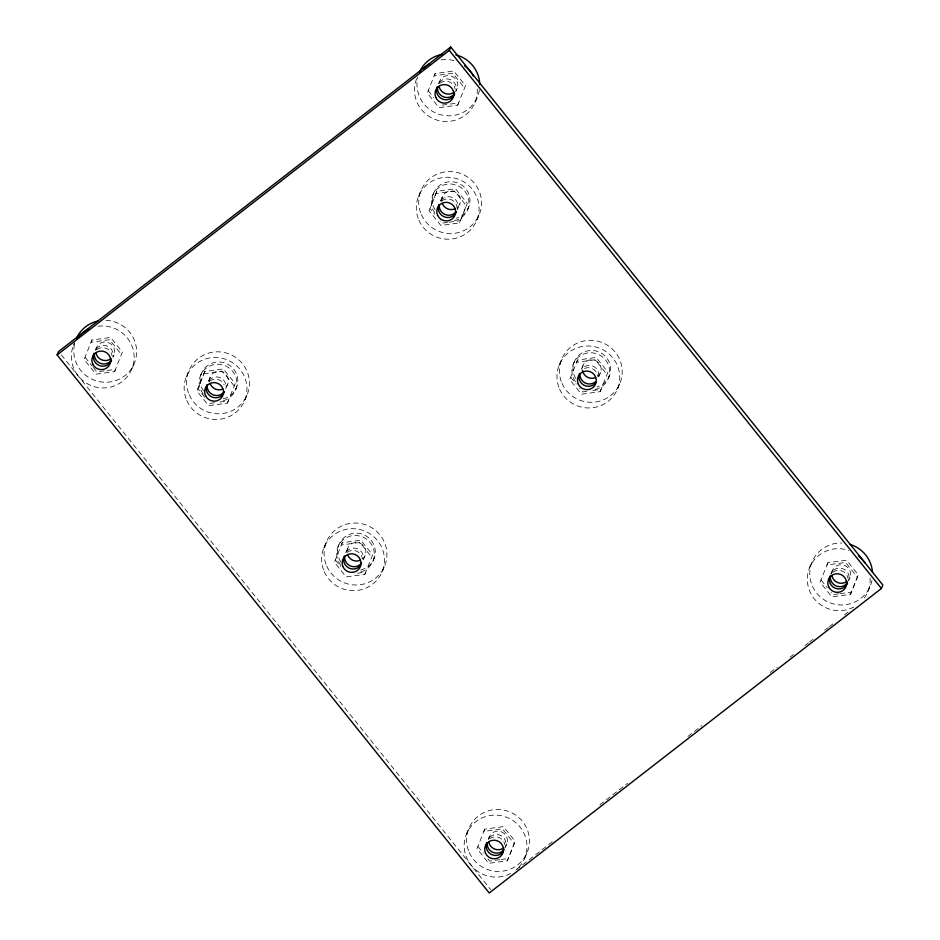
<?xml version="1.0" encoding="UTF-8"?>
<svg xmlns="http://www.w3.org/2000/svg" width="940" height="940" viewBox="0 0 940 940"><rect width="100%" height="100%" fill="white"/><g stroke="black" fill="none" stroke-linecap="round" stroke-linejoin="round"><path stroke-width="0.7" stroke-dasharray="4.7 3.53" d="M114.539 371.617L122.365 352.124L110.579 337.448L91.956 339.998L84.13 359.491L95.915 374.167L114.539 371.617L115.514 369.349L105.492 370.724M227.351 403.154L235.176 383.661L223.391 368.985L204.755 371.535L196.93 391.028L208.715 405.704L227.351 403.154L228.326 400.887L216.858 402.461M204.755 371.535L197.917 388.761L206.072 398.924M457.686 105.163L465.512 85.669L453.726 70.994L435.091 73.555L427.277 93.048L439.062 107.712L457.686 105.163L458.661 102.895L440.038 105.456M435.902 193.558L429.063 210.783L440.848 225.459L459.472 222.909L467.298 203.416L455.512 188.74L436.889 191.29L435.902 193.558L454.537 190.996L466.322 205.672L459.472 222.909M436.889 191.29L430.038 208.516L434.574 214.155M364.838 574.364L372.651 554.87L360.878 540.195L342.242 542.744L334.417 562.238L346.202 576.913L364.838 574.364L365.813 572.096L354.345 573.659M600.131 391.651L607.957 372.158L596.172 357.482L577.548 360.032L569.722 379.525L581.508 394.201L600.131 391.651L601.118 389.383L592.517 390.558M484.77 829.174L476.944 848.667L488.73 863.331L507.353 860.782L515.179 841.288L503.394 826.613L484.77 829.174L483.783 831.43L502.418 828.88L514.204 843.556L507.353 860.782M827.917 562.719L820.091 582.212L831.877 596.888L850.5 594.327L858.326 574.834L846.541 560.17L827.917 562.719L826.93 564.987L845.565 562.426L857.351 577.101L850.5 594.327M73.484 345.274L74.472 343.018M91.956 339.998L90.969 342.266L109.592 339.716L121.377 354.392M95.445 350.044L96.421 347.777M113 357.047L113.987 354.779M132.023 368.609L134.467 362.946M186.296 376.811L188.752 371.147M200.455 375.812L201.43 373.544M208.257 381.581L210.219 377.046M225.812 388.572L227.774 384.049M235.576 389.806L236.551 387.538M244.823 400.146L247.279 394.471M435.091 73.555L434.115 75.811L452.739 73.261L464.524 87.937M438.592 83.59L439.568 81.322M455.665 91.721L457.134 88.325M418.429 196.566L420.873 190.902M432.588 195.567L433.563 193.299M475.17 102.154L477.614 96.491M442.341 196.801L439.897 202.464A9.447 9.271 23.4 0 1 452.093 197.353A9.447 9.271 23.4 0 1 457.451 209.467L459.907 203.792M467.697 209.561L468.684 207.293M323.783 548.02L326.239 542.356M476.956 219.889L479.412 214.226M337.942 547.021L338.917 544.754M342.242 542.744L341.267 545.012L359.891 542.462L371.676 557.138M347.706 548.255L345.25 553.918A9.447 9.271 23.4 0 1 363.392 558.572M363.298 559.782L365.261 555.258M373.062 561.015L374.038 558.748M382.31 571.356L384.765 565.68M559.089 365.308L561.533 359.644M573.247 364.309L574.222 362.041M577.548 360.032L576.561 362.299L595.196 359.75L606.982 374.426M581.531 368.938L583 365.543M600.566 372.546L598.11 378.209A9.447 9.271 23.4 0 0 581.731 369.103M608.356 378.303L609.343 376.047M617.615 388.643L620.059 382.98M466.311 834.45L468.755 828.775M488.26 839.209L489.247 836.941M506.801 843.944L505.332 847.34A9.447 9.271 23.4 0 0 488.953 838.233M524.837 857.774L527.281 852.11M809.457 567.995L811.902 562.332M832.394 570.486L830.913 573.894A9.447 9.271 23.4 0 1 843.121 568.782A9.447 9.271 23.4 0 1 848.479 580.885L849.948 577.489M867.984 591.319L870.428 585.655M552.309 841.758L515.214 870.569A31.502 30.891 23.4 0 0 517.27 868.818M599.837 804.852L627.661 783.255M687.939 736.443L701.851 725.645M770.248 672.535L777.204 667.13M789.964 657.225L793.442 654.522M805.028 645.522L808.506 642.819M809.669 641.926L813.147 639.224M824.744 630.223L828.222 627.52M829.374 626.616L832.852 623.925M844.449 614.913L847.927 612.222M447.558 222.404L441.823 223.191L440.014 220.935M448.991 222.204L460.459 220.642M104.058 370.924L96.891 371.899L93.26 367.387M203.78 373.803L222.404 371.253L234.189 385.929M209.702 403.436L215.436 402.649M586.783 391.346L582.483 391.933L579.769 388.549M838.586 593.833L832.852 594.62L831.042 592.365M840.019 593.634L851.487 592.071M499.739 859.701L489.705 861.075L486.99 857.68M501.173 859.501L508.34 858.514M428.252 90.781L433.693 97.549M821.067 579.945L827.411 587.841M570.697 377.257L576.138 384.037M335.404 559.97L340.844 566.738M85.105 357.235L92.355 366.259M477.92 846.4L483.36 853.168M61.276 354.85L490.704 889.604M575.491 381.734L573.541 378.538A18.906 18.541 23.4 0 1 592.87 352.853L597.64 354.086A18.906 18.541 23.4 0 1 594.856 389.524M434.832 212.981L432.882 209.796A18.906 18.541 23.4 0 1 452.211 184.111L456.981 185.333A18.906 18.541 23.4 0 1 454.196 220.771M340.797 565.434L338.247 561.251A18.906 18.541 23.4 0 1 357.564 535.565L362.346 536.787A18.906 18.541 23.4 0 1 358.352 572.437M203.31 394.236L200.761 390.041A18.906 18.541 23.4 0 1 220.078 364.356L224.86 365.589A18.906 18.541 23.4 0 1 220.865 401.227M510.655 873.507A31.502 30.891 23.4 0 1 464.254 848.115A31.502 30.891 23.4 0 1 506.12 817.072A31.502 30.891 23.4 0 1 518.245 867.879M853.802 607.052A31.502 30.891 23.4 0 1 807.425 581.884A31.502 30.891 23.4 0 1 848.843 550.464M870.064 578.088A31.502 30.891 23.4 0 1 864.036 598.357M97.995 326.251A31.502 30.891 23.4 0 1 134.126 358.986A31.502 30.891 23.4 0 1 94.823 386.822A31.502 30.891 23.4 0 1 74.589 342.83M477.238 88.924A31.502 30.891 23.4 0 1 441.107 121.049A31.502 30.891 23.4 0 1 416.632 78.831M441.142 59.796A31.502 30.891 23.4 0 1 454.725 60.877M871.968 580.485A31.502 30.891 23.4 0 1 836.823 604.62A31.502 30.891 23.4 0 1 809.857 571.05A31.502 30.891 23.4 0 1 841.888 543.026M831.806 572.836A9.447 9.271 23.4 0 1 844.59 565.375A9.447 9.271 23.4 0 1 848.761 579.604M832.828 572.319A9.447 9.271 23.4 0 1 848.033 578.382M488.659 839.291A9.447 9.271 23.4 0 1 501.443 831.83A9.447 9.271 23.4 0 1 505.614 846.059M489.681 838.774A9.447 9.271 23.4 0 1 504.886 844.837M96.138 349.069A9.447 9.271 23.4 0 1 113.106 355.825M105.926 320.305A31.502 30.891 23.4 0 1 136.476 354.674A31.502 30.891 23.4 0 1 99.946 381.757A31.502 30.891 23.4 0 1 74.707 343.464M95.845 350.127A9.447 9.271 23.4 0 1 108.629 342.665A9.447 9.271 23.4 0 1 112.8 356.883M96.867 349.61A9.447 9.271 23.4 0 1 112.072 355.673M439.286 82.614A9.447 9.271 23.4 0 1 456.253 89.371M479.388 89.993A31.502 30.891 23.4 0 1 442.2 115.127A31.502 30.891 23.4 0 1 417.853 77.01M438.992 83.672A9.447 9.271 23.4 0 1 451.776 76.21A9.447 9.271 23.4 0 1 455.947 90.44M440.002 83.155A9.447 9.271 23.4 0 1 455.219 89.218M208.95 380.606A9.447 9.271 23.4 0 1 225.905 387.362M203.557 390.981A18.906 18.541 23.4 0 1 210.302 363.921A18.906 18.541 23.4 0 1 236.704 374.449A18.906 18.541 23.4 0 1 223.05 398.76M209.679 381.816A9.447 9.271 23.4 0 1 222.416 371.935A9.447 9.271 23.4 0 1 224.883 387.879M209.667 381.135A9.447 9.271 23.4 0 1 224.19 384.86M435.009 209.702A18.906 18.541 23.4 0 1 442.799 183.5A18.906 18.541 23.4 0 1 468.696 193.816A18.906 18.541 23.4 0 1 456.382 218.221M441.812 201.571A9.447 9.271 23.4 0 1 454.549 191.678A9.447 9.271 23.4 0 1 457.016 207.634M441.8 200.89A9.447 9.271 23.4 0 1 457.052 209.385M575.668 378.444A18.906 18.541 23.4 0 1 583.458 352.241A18.906 18.541 23.4 0 1 609.355 362.57A18.906 18.541 23.4 0 1 597.041 386.974M582.412 367.893A9.447 9.271 23.4 0 1 596.324 360.96A9.447 9.271 23.4 0 1 597.676 376.376M584.562 368.41A9.447 9.271 23.4 0 1 597.664 375.695M341.032 562.191A18.906 18.541 23.4 0 1 347.788 535.13A18.906 18.541 23.4 0 1 374.19 545.658A18.906 18.541 23.4 0 1 360.537 569.969M347.119 550.605A9.447 9.271 23.4 0 1 361.019 543.673A9.447 9.271 23.4 0 1 362.37 559.089M347.154 552.344A9.447 9.271 23.4 0 1 362.358 558.407M324.288 571.743A31.502 30.891 23.4 0 0 378.362 578.382A31.502 30.891 23.4 0 0 356.495 528.926A31.502 30.891 23.4 0 0 324.288 571.743M559.594 389.031A31.502 30.891 23.4 0 0 613.667 395.67A31.502 30.891 23.4 0 0 591.789 346.226A31.502 30.891 23.4 0 0 559.594 389.031M418.935 220.277A31.502 30.891 23.4 0 0 473.008 226.928A31.502 30.891 23.4 0 0 451.13 177.472A31.502 30.891 23.4 0 0 418.935 220.277M186.802 400.534A31.502 30.891 23.4 0 0 240.875 407.173A31.502 30.891 23.4 0 0 219.008 357.729A31.502 30.891 23.4 0 0 186.802 400.534M469.26 852.498A31.502 30.891 23.4 0 0 523.333 859.148A31.502 30.891 23.4 0 0 501.466 809.693A31.502 30.891 23.4 0 0 469.26 852.498M189.257 394.859A31.502 30.891 23.4 0 0 243.331 401.509A31.502 30.891 23.4 0 0 221.452 352.054A31.502 30.891 23.4 0 0 189.257 394.859M421.379 214.614A31.502 30.891 23.4 0 0 475.452 221.264A31.502 30.891 23.4 0 0 453.585 171.809A31.502 30.891 23.4 0 0 421.379 214.614M562.038 383.367A31.502 30.891 23.4 0 0 616.111 390.006A31.502 30.891 23.4 0 0 594.245 340.55A31.502 30.891 23.4 0 0 562.038 383.367M326.744 566.068A31.502 30.891 23.4 0 0 380.818 572.719A31.502 30.891 23.4 0 0 358.939 523.263A31.502 30.891 23.4 0 0 326.744 566.068"/><path stroke-width="1.41" d="M57.129 354.921L58.597 351.513L450.765 47L882.872 585.08L881.403 588.487L489.235 893L57.129 354.921L449.297 50.396L450.765 47M449.297 50.396L881.403 588.487M858.385 555.775A31.502 30.891 23.4 0 1 864.847 562.825M78.267 337.19A31.502 30.891 23.4 0 1 88.889 328.941M423.223 68.726A31.502 30.891 23.4 0 1 429.627 63.755M464.489 65.776A31.502 30.891 23.4 0 1 473.454 75.999M847.293 583A9.447 9.271 23.4 0 1 830.337 576.244M849.983 544.378A31.502 30.891 23.4 0 1 872.508 572.425M847.058 581.331A9.447 9.271 23.4 0 1 831.853 575.268M847.492 583.153A9.447 9.271 23.4 0 1 835.296 588.276A9.447 9.271 23.4 0 1 829.938 576.161M504.146 849.455A9.447 9.271 23.4 0 1 487.19 842.698M503.911 847.786A9.447 9.271 23.4 0 1 488.706 841.723M503.17 851.722A9.447 9.271 23.4 0 1 486.791 842.616M111.331 360.29A9.447 9.271 23.4 0 1 94.364 353.522M76.457 338.377A31.502 30.891 23.4 0 1 97.772 321.069M111.096 358.61A9.447 9.271 23.4 0 1 95.892 352.559M111.531 360.443A9.447 9.271 23.4 0 1 99.335 365.554A9.447 9.271 23.4 0 1 93.977 353.44M454.478 93.835A9.447 9.271 23.4 0 1 437.511 87.079M419.604 71.922A31.502 30.891 23.4 0 1 442.258 54.344M455.841 54.837A31.502 30.891 23.4 0 1 479.753 84.612M454.243 92.167A9.447 9.271 23.4 0 1 439.039 86.104M454.678 93.988A9.447 9.271 23.4 0 1 442.481 99.1A9.447 9.271 23.4 0 1 437.123 86.985M224.143 391.815A9.447 9.271 23.4 0 1 207.176 385.059M222.78 389.113A9.447 9.271 23.4 0 1 210.372 384.166M224.343 391.98A9.447 9.271 23.4 0 1 212.135 397.091A9.447 9.271 23.4 0 1 206.788 384.977M456.264 211.571A9.447 9.271 23.4 0 1 439.309 204.814M454.913 208.868A9.447 9.271 23.4 0 1 442.493 203.91M456.476 211.723A9.447 9.271 23.4 0 1 444.268 216.846A9.447 9.271 23.4 0 1 438.91 204.732M595.22 382.039A9.447 9.271 23.4 0 1 579.968 373.556M595.572 377.61A9.447 9.271 23.4 0 1 582.471 370.313M595.948 382.58A9.447 9.271 23.4 0 1 579.569 373.474M361.618 563.025A9.447 9.271 23.4 0 1 344.663 556.269M360.267 560.322A9.447 9.271 23.4 0 1 347.847 555.364M360.643 565.293A9.447 9.271 23.4 0 1 344.263 556.186M828.622 586.678A9.447 9.271 23.4 0 0 844.837 588.663A9.447 9.271 23.4 0 0 838.28 573.835A9.447 9.271 23.4 0 0 828.622 586.678M342.947 566.702A9.447 9.271 23.4 0 0 359.174 568.688A9.447 9.271 23.4 0 0 352.606 553.86A9.447 9.271 23.4 0 0 342.947 566.702M437.594 215.248A9.447 9.271 23.4 0 0 453.809 217.234A9.447 9.271 23.4 0 0 447.252 202.405A9.447 9.271 23.4 0 0 437.594 215.248M205.461 395.493A9.447 9.271 23.4 0 0 221.687 397.491A9.447 9.271 23.4 0 0 215.119 382.651A9.447 9.271 23.4 0 0 205.461 395.493M485.475 853.12A9.447 9.271 23.4 0 0 501.69 855.118A9.447 9.271 23.4 0 0 495.133 840.278A9.447 9.271 23.4 0 0 485.475 853.12M435.808 97.502A9.447 9.271 23.4 0 0 452.022 99.499A9.447 9.271 23.4 0 0 445.466 84.659A9.447 9.271 23.4 0 0 435.808 97.502M92.66 363.956A9.447 9.271 23.4 0 0 108.876 365.954A9.447 9.271 23.4 0 0 102.319 351.113A9.447 9.271 23.4 0 0 92.66 363.956M578.253 383.99A9.447 9.271 23.4 0 0 594.468 385.988A9.447 9.271 23.4 0 0 587.911 371.147A9.447 9.271 23.4 0 0 578.253 383.99"/></g></svg>
